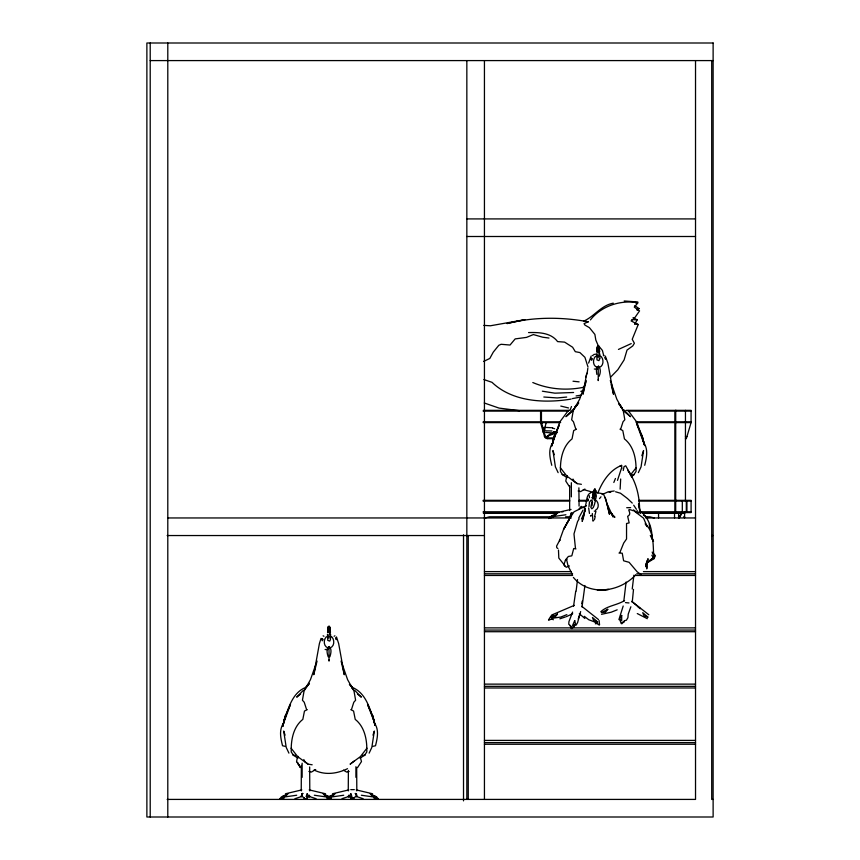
<?xml version="1.0" encoding="UTF-8"?>
<svg xmlns="http://www.w3.org/2000/svg" width="860" height="860" viewBox="0 0 860 860"><rect width="100%" height="100%" fill="white"/><g stroke="black" fill="none" stroke-linecap="round" stroke-linejoin="round"><path stroke-width="1.29" d="M329.939 632.788L329.95 629.499M599.162 352.31L599.173 349.02M301.355 765.292L301.237 790.92M348.386 770.452L348.257 790.92M309.793 790.92L309.654 766.98M356.814 790.92L356.685 767.507M329.004 631.272L329.004 629.058L328.112 632.197M592.83 495.242L593.357 492.156L594.109 491.834L595.303 495.478M594.228 499.391L593.55 494.5L592.454 497.51M598.205 351.762L598.227 348.579L597.324 351.719M594.905 490.952L594.948 488.985L593.497 492.457M330.541 638.41L330.595 634.433L330.036 634.357M592.938 496.779L593.002 493.909M620.673 478.998L620.125 489.146M594.755 496.951L594.841 494.091M652.213 539.306C652.17 529.534 649.289 518.688 641.485 512.173L637.496 512.915L633.497 509.894M594.69 491.071L594.948 488.985L596.12 494.586M675.691 513.356L675.724 410.349M592.346 513.495L592.948 521.106L593.626 520.59M328.982 638.303L328.993 635.271M598.195 357.814L598.205 354.793M623.801 601.291L626.101 582.026M328.971 632.637L329.004 629.058L329.939 634.196M598.184 352.159L598.28 350.622L599.388 351.31M327.778 630.154L329.068 626.284L330.272 630.154M593.282 497.725L593.55 494.5M632.261 602.097L633.497 589.38M599.097 620.533L599.571 624.822M352.697 799.058L354.976 796.983L356.932 796.435L356.384 793.554M328.101 628.757L328.337 626.639L329.058 626.392L329.939 628.757M597.324 348.279L597.549 346.161L598.28 345.913L599.162 348.279M573.566 606.171L575.716 591.304M632.229 589.014L633.895 575.189M576.114 591.1L577.522 579.575M592.518 502.057L591.981 505.809M593.508 492.113L594.4 490.243L595.313 492.296M584.918 585.477L582.026 606.977M644.721 465.292C646.537 457.821 648.547 449.436 643.613 442.513L644.344 444.577L641.99 435.493L636.755 423.969L644.71 445.62M592.905 498.897L593.11 497.402L594.228 498.015M587.154 373.272L587.832 368.273M586.757 373.186L582.962 394.245L585.972 381.797M592.067 500.961L590.831 507.303L591.852 508.83L593.303 507.54L594.539 504.272L596.367 496.016L595.206 494.887M581.768 603.774L582.22 601.151M580.661 611.578L577.608 622.533L576.2 625.059L574.738 625.413L572.04 628.596M633.487 510.818C623.35 507.034 633.766 513.14 627.66 516.322L629.165 522.901L626.542 523.504L626.542 538.994L623.704 543.058L619.866 552.518M584.488 511.861L585.166 508.206L582.177 521.418L584.413 514.226M585.488 505.583C586.928 501.563 586.111 494.274 591.1 492.608M297.538 756.66L296.56 761.562L300.527 767.614L297.334 762.368L300.14 766.97M566.761 476.182L565.772 481.084L569.75 487.136M623.253 470.485L624.038 466.604L625.736 465.787L631.982 477.074L628.617 471.334C636.744 483.148 639.958 497.875 639.561 512.173M621.543 468.044L617.491 480.375M594.464 519.709L595.174 516.677M330.53 639.324L329.724 641.108L327.778 640.378L327.456 634.433L328.015 634.357M599.742 358.846L598.947 360.63L596.99 359.899L596.668 353.954L597.227 353.879M546.143 422.862L544.487 429.129L544.756 427.366L552.561 427.764M652.181 552.077L655.428 555.721L653.976 558.688L646.494 563.236M329.853 656.825C334.314 643.904 323.725 643.904 328.197 656.825M599.065 376.347C603.483 366.812 594.443 361.039 596.861 374.39M583.015 510.087L578.716 518.053L579.092 518.946L577.544 521.633L573.986 533.942L575.447 548.239M328.617 647.193L329.025 647.569L329.348 646.473M597.829 366.715L598.237 367.091L598.56 365.994M329.047 628.144L329.068 626.284M598.947 348.837L599.484 349.601L598.28 345.806L596.99 349.676L597.539 348.837M572.599 612.073L568.922 621.694L568.761 624.338L569.782 624.941L571.341 628.531M321.038 638.389L319.404 643.559L313.75 674.724L317.06 661.039L310.428 679.712L306.235 687.162L309.46 683.539M588.616 363.081L591.142 356.083M586.176 380.539L579.651 399.233L575.458 406.683L578.683 403.06M372.971 735.182L374.337 731.043L371.842 747.383L369.133 753.134M578.232 618.974L579.93 613.803M641.839 455.746L643.559 450.565L641.055 466.905L638.346 472.656M623.188 606.02L618.931 619.522L619.952 620.114L621.264 623.683M327.778 628.735L328.337 626.639L329.713 626.639M327.563 632.261L328.294 627.779L329.025 627.402L329.756 627.779L330.487 632.261M596.99 348.257L597.549 346.161L598.925 346.161M596.775 351.783L597.507 347.3L598.237 346.924L598.968 347.3L599.71 351.783M348.569 795.242L348.708 797.08L349.966 796.983L351.987 799.058M630.875 606.762L628.23 614.126L627.908 617.716L626.381 620.232L624.908 620.587L621.963 623.747M585.746 377.175L586.799 374.24M297.969 756.574L298.183 756.381M567.245 476.193L566.998 475.58M570.126 410.091L571.459 406.522M590.487 515.807L590.841 516.279L591.228 515.258M592.68 497.908L592.981 497.134M585.316 510.614L581.435 518.999M613.825 482.481L615.438 478.493M590.39 319.92C601.333 305.956 620.748 299.635 637.98 302.817L634.271 307.084L639.55 310.89L634.884 317.609L631.089 320.92L638.217 324.542L632.229 339.291L634.39 343.258L632.745 345.957L627.026 350.063L624.102 359.931L617.792 369.768L610.471 377.282M351.493 709.478L353.815 702.233L355.61 700.244L353.922 690.623L353.03 689.204M620.705 429L623.038 421.755L624.822 419.766L623.134 410.145L622.242 408.726M290.003 705.63L282.553 726.098L283.649 722.991C278.715 729.914 280.725 738.299 282.542 745.77L284.95 746.276M593.12 492.221L593.712 490.437L595.077 490.565M290.508 704.447L285.273 715.971L282.714 726.442L285.273 715.971L283.563 722.411C288.164 709.392 291.798 692.687 306.16 687.237L304.171 690.537M597.84 493.06C602.322 481.643 609.708 469.969 621.619 465.389L621.801 468.55M691.064 422.679L691.085 410.349L626.026 410.349M301.118 796.435L302.774 793.393L301.118 796.435L303.064 796.983L305.343 799.058M570.33 515.957L571.997 512.915L570.33 515.957L571.029 516.591M634.777 324.327L637.163 319.856L633.067 317.662M327.778 632.605L328.101 632.057M596.99 352.127L597.313 351.579M548.508 619.92L551.056 615.921L553.324 615.093M543.154 432.344L544.885 429.452L543.66 427.603M681.367 513.356L678.604 517.957L678.604 513.356M679.217 517.957L681.98 513.356M572.717 411.155L575.383 406.758L575.007 407.221M357.513 767.614L361.49 761.562L360.447 757.821M304.687 689.774L309.363 683.291M573.308 410.263L578.587 402.813M279.683 799.058L281.209 797.08M548.895 518.58L550.421 516.591M305.02 689.204L304.128 690.623L302.44 700.244L304.225 702.233L306.558 709.478M574.233 408.726L573.341 410.145L571.653 419.766L573.448 421.755L575.77 429M599.495 498.671L600.989 496.779M306.235 687.162L307.687 684.936L306.224 687.054M575.458 406.683L576.909 404.458L574.706 407.629M594.668 516.215L595.926 511.399L594.271 511.13M327.778 630.079L328.327 629.316M600.817 611.686C607.138 605.698 617.233 605.225 624.564 600.559M366.93 748.2L360.404 756.596L350.106 764.174L354.202 761.046M630.434 475.075L636.142 467.722M578.683 509.518L581.177 506.379L583.359 507.712L585.95 505.981M568.406 410.435L559.742 422.023L551.776 445.62L552.872 442.513C547.928 449.436 549.938 457.821 551.765 465.292M570.922 515.333L570.384 515.925L571.223 515.925M348.73 795.812L348.192 796.403L349.031 796.403L342.043 798.661M334.11 636.239L334.938 635.82M603.322 355.76L604.161 355.341M572.556 409.876L565.934 416.681L571.75 411.94M303.333 690.354L296.711 697.159L300.591 693.999M306.063 799.058L308.084 796.983L309.342 797.08L309.482 795.242M547.723 436.482L550.131 434.182L556.474 432.032M637.324 310.159L639.034 308.568L634.841 305.698M635.701 574.813C620.006 592.056 589.487 596.711 573.384 577.425M597.087 351.31L598.28 350.622M327.875 631.788L329.068 631.1L330.175 631.788M642.635 513.356L684.582 513.356L685.452 511.829M587.047 322.296L584.069 323.629L584.886 325.058L589.412 327.66L594.873 334.4L595.829 340.087L598.022 345.161L602.419 350.439L603.462 354.653M329.606 797.682L326.789 797.682M636.056 303.354L637.787 301.967L624.188 300.978M646.419 563.117L653.363 557.699L651.826 555.248M550.131 434.182L547.143 436.461M631.347 476.687L633.669 474.956L636.013 471.506C636.411 459.853 634.121 446.523 624.435 438.901L622.79 430.57L620.006 429.172M565.321 560.387L566.944 559.172M591.949 497.8L593.851 497.639M360.695 757.617L360.028 758.101L364.457 755.435L366.801 751.984C367.198 740.331 364.898 727.001 355.223 719.379L353.578 711.048L350.794 709.65M586.37 505.68L574.061 511.808L569.331 518.892L563.816 528.663L559.43 540.832L559.903 539.854L556.592 546.089L556.775 547.712L557.861 548.508M597.603 346.268L598.28 345.806M483.546 361.469L489.813 358.448L493.264 352.148L498.8 345.312L501.1 344.29L510.034 345.032L515.172 338.904L526.503 337.389L533.372 334.562L542.703 337.206L548.981 338.044M636.948 309.89L639.034 308.568M634.422 474.505L631.853 474.956M365.21 754.983L362.64 755.435M584.929 489.05L580.618 491.597L578.103 490.963M315.706 769.528L311.406 772.076L308.89 771.442M594.572 490.533L595.313 490.103L596.539 491.243M552.862 517.526L553.442 517.204M284.23 797.682L281.811 798.005M330.681 798.005L331.25 797.682M583.521 321.221C594.26 316.63 600.882 305.45 613.266 303.15M551.636 615.04L574.265 605.365M576.469 429.172L573.684 430.57L572.04 438.901C562.365 446.523 560.075 459.853 560.473 471.506L562.805 474.956L567.192 477.612M307.256 709.65L304.472 711.048L302.827 719.379C293.152 727.001 290.852 740.331 291.25 751.984L293.593 755.435L297.969 758.09M619.931 466.206L621.619 465.389M550.486 518.064L553.732 516.505L565.912 514.764M280.177 799.058L284.52 796.983L296.7 795.242M327.208 799.058L331.541 796.983L343.731 795.242M306.869 798.005L307.558 797.682M354.46 797.682L350.482 797.682M566.278 616.695L572.685 613.707M618.447 349.429L631.24 343.602M602.086 494.586L608.138 491.823L614.233 490.985M548.927 620.135L553.528 618.103L560.838 617.05L566.88 614.631M601.527 614.309L611.137 612.234L617.179 609.826M569.417 565.955L566.192 567.278L558.817 558.075L558.473 550.077M609.213 492.404L610.826 492.135M573.491 626.252L574.2 625.972M623.661 621.436L624.371 621.146M329.81 797.08L331.347 799.058M376.841 797.08L378.368 799.058M545.584 436.923L557.355 432.515M347.526 768.689C337.045 773.828 324.779 775.462 314.094 770.012M597.485 350.955L598.99 350.955M328.273 631.433L329.778 631.433M328.38 626.746L328.993 626.542M559.849 618.802L565.321 617.007M295.012 798.661L302 796.403M572.298 398.631L580.005 397.159M580.812 391.354L583.166 390.676M592.142 500.025L590.874 500.273L589.444 502.262L588.982 506.583M485.094 517.957L489.426 516.806L550.938 516.806M595.464 510.249C599.022 508.561 598.915 503.562 596.625 500.821L594.238 500.101M349.16 771.442L346.644 772.076L343.419 770.162M285.456 793.769L301.828 789.899M332.487 793.769L348.848 789.899M621.146 407.479L621.845 407.737L619.576 404.458L623.167 410.263M352.525 688.118L351.933 687.957M554.635 431.86L551.916 432.892L545.616 432.44M595.346 623.801L597.668 623.274M561.612 511.539L571.04 509.421M373.1 746.276L375.508 745.77C377.325 738.299 379.335 729.914 374.401 722.991L375.121 725.055M542.649 422.604L541.8 423.733L545.369 436.375M584.123 387.161C567.084 390.795 548.906 389.419 532.802 382.528M599.097 367.446C603.709 366.274 604 359.641 601.151 356.502L598.711 355.965M329.875 647.924C334.497 646.752 334.776 640.12 331.928 636.98L329.498 636.443M542.767 430.763L551.98 430.989M593.658 354.524L595.991 354.137M576.082 395.944L581.382 395.116M564.633 474.956L562.053 474.505M295.41 755.435L292.841 754.983M615.588 491.791L620.511 493.242L627.112 498.241M571.062 399.104C544.466 403.447 512.399 401.899 492.017 382.334L483.858 379.55M592.357 497.499L593.11 497.402M597.764 355.965L595.335 356.502C592.486 359.641 592.766 366.274 597.388 367.446M626.703 507.712L630.649 507.637M328.552 636.443L326.112 636.98C323.263 640.12 323.553 646.752 328.176 647.924M566.686 397.062L557.183 397.943L543.81 397.019M583.671 321.145L588.476 321.866C561.709 316.781 533.426 316.878 506.959 323.553L525.03 319.64L490.393 325.779L483.804 325.392M573.599 392.493L554.893 393.171L542.359 391.203M592.325 355.341L593.163 355.76M323.113 635.82L323.94 636.239M594.722 497.951L593.733 497.983L594.561 498.682M528.545 332.583C538.812 332.304 550.873 332.594 557.603 341.603L564.611 342.119L572.609 347.236L575.297 351.675L579.909 352.568L584.918 357.319L588.004 367.026M150.21 60.587L713.123 60.587M466.84 218.913L695.525 218.913M466.84 236.5L695.525 236.5M594.314 369.037L597.367 369.037M483.331 410.349L569.653 410.349M483.159 411.112L540.574 411.112L540.574 421.83L483.159 421.83M568.309 411.112L541.445 411.112L541.445 421.83L560.258 421.83M628.112 411.112L674.853 411.112L674.853 421.83L636.131 421.83M675.724 411.112L691.085 411.112M675.724 421.83L691.085 421.83M483.159 422.604L560.655 422.604M636.131 422.604L674.853 422.604L674.853 500.337L638.905 500.337M675.724 422.604L691.085 422.604L686.312 438.675L685.452 438.675M685.452 436.579L686.936 436.579M554.087 437.901L547.594 437.901A2.257 2.171 0 0 1 545.337 436.385A2.257 2.257 0 0 0 547.594 437.847M547.573 438.675L554.066 438.675M483.105 500.337L569.653 500.337M578.984 500.337L586.971 500.337M675.724 500.337L691.085 500.337L691.085 512.592L640.044 512.592M483.105 501.1L569.653 501.1M578.984 501.1L586.971 501.1M638.905 501.1L674.853 501.1L674.853 511.829L638.905 511.829M675.724 501.1L686.312 501.1L686.312 511.829L675.724 511.829M686.57 501.1L691.085 501.1M483.105 511.829L562.999 511.829M686.57 511.829L691.085 511.829M483.331 512.592L559.032 512.592M483.406 513.356L556.388 513.356M565.643 516.806L569.653 516.806M645.871 516.806L649.891 516.806L654.224 517.957M683.711 516.806L684.582 516.806M167.797 517.957L571.276 517.957M645.838 517.957L695.525 517.957M167.152 535.543L484.438 535.543M711.714 535.543L713.123 535.543M484.438 571.61L571.276 571.61M643.42 571.61L695.525 571.61M484.438 573.803L572.609 573.803M636.744 573.803L695.525 573.803M484.438 575.458L572.609 575.458M635.411 575.458L695.525 575.458M484.438 627.875L695.525 627.875M484.438 630.068L695.525 630.068M484.438 631.713L695.525 631.713M325.101 649.515L328.144 649.515M484.438 684.13L695.525 684.13M484.438 686.334L695.525 686.334M484.438 687.978L695.525 687.978M484.438 740.395L695.525 740.395M484.438 742.599L695.525 742.599M484.438 744.244L695.525 744.244M350.772 789.63L354.309 789.63M376.228 798.005L373.82 797.682M282.22 799.262L284.273 799.262M304.128 799.262L307.02 799.262M326.746 799.262L328.8 799.262M329.24 799.262L331.293 799.262M351.02 799.262L353.922 799.262M373.777 799.262L375.831 799.262M167.152 799.413L695.525 799.413L695.525 60.587M713.123 799.413L711.714 799.413L711.714 60.587M594.206 489.48L594.744 489.48M631.939 319.63L637.163 319.856M618.985 553.044L622.242 553.206L623.618 560.806L629.101 562.3L637.174 571.814L640.872 574.458M625.489 602.613L628.982 602.957M621.941 622.178L623.855 622.361M570.814 626.918L573.684 627.187M580.263 613.825L579.339 613.739L584.875 618.48M573.018 381.227L579.092 381.851M560.795 406.07L568.546 407.973M519.526 410.693L499.047 408.091L484.277 402.996M581.392 484.309L577.565 483.707L574.233 481.353L573.007 479.074M312.18 764.787L308.353 764.185L305.02 761.831L303.795 759.552M575.953 548.906L573.706 548.54L571.825 555.829L568.374 556.463L565.729 559.624L563.805 564.751L564.837 566.224M596.872 492.64L602.451 493.694L603.677 494.64L605.752 498.95L609.461 514.269L607.096 504.014L613.191 517.01L611.116 513.399L614.9 517.29L611.438 513.818M594.389 492.651L583.306 489.533M356.223 789.899L372.595 793.769M361.35 795.242L373.53 796.983L377.863 799.058M309.192 789.899L325.564 793.769M314.319 795.242L326.499 796.983L330.842 799.058M634.615 323.618L638.217 324.542M599.248 353.879L599.807 353.954L599.893 358.373M356.04 796.403L363.038 798.661M316.007 798.661L309.019 796.403L309.858 796.403L309.32 795.812M595.346 622.608L595.958 622.833M552.658 428.205L554.7 428.721M643.484 515.323L645.269 516.14M303.591 797.682L304.279 798.005M353.879 690.537L351.89 687.237C367.026 693.16 370.445 711.07 375.154 724.862M551.625 618.845L553.356 619.759M570.277 625.596L570.922 626.005M647.311 618.705L637.271 613.556M599.001 624.951L595.023 622.092L588.745 619.737L584.295 616.308M553.797 431.559L554.721 432.236M577.157 483.696L566.869 476.117L560.333 467.722M307.944 764.174L297.646 756.596L291.121 748.2M634.508 511.27L643.603 518.214L647.139 526.664L645.172 523.815M624.726 411.94L630.552 416.681L623.93 409.876M357.448 693.999L361.329 697.159L354.707 690.354M627.499 498.563L632.261 503.079M610.407 512.528L611.976 513.839M637.572 606.3L640.345 608.719L631.713 601.323L648.795 614.739M581.726 606.268L598.495 619.555M605.343 356.083L607.859 363.081L613.513 394.245L611.105 384.291M618.609 403.963L621.028 406.683L616.835 399.233L610.299 380.539M349.396 684.442L351.815 687.162L347.623 679.712L341.087 661.017L344.301 674.724L338.646 643.559L336.486 636.927M645.505 523.923C654.868 533.275 652.665 546.809 653.976 558.688L653.363 557.699L646.365 563.332L646.494 567.654L646.989 561.247L648.053 558.688L645.882 566.439L646.989 561.247L646.365 563.332L646.774 568.922L646.666 562.225M628.079 410.435L636.733 422.023L643.699 441.933L641.99 435.493L644.269 444.803M351.89 687.237L352.557 688.107L350.364 684.936L353.352 689.774M558.129 472.656L555.42 466.905L552.926 450.565L554.291 454.704M288.917 753.134L286.208 747.383L283.703 731.043L285.079 735.182M621.758 407.651L621.103 406.758L623.758 411.155M633.68 505.175L636.411 509.292M329.724 629.316L330.272 630.079M619.576 404.458L621.028 406.683M350.364 684.936L351.815 687.162M646.29 516.505L647.591 518.58M604.698 357.255L605.558 359.168L605.472 358.577M599.173 351.579L599.484 352.127M335.486 637.733L336.346 639.646L336.26 639.055M329.95 632.057L330.272 632.605M650.3 535.511L653.525 541.381L651.439 536.962M356.932 796.435L355.266 793.393L356.201 795.242M572.276 574.2L568.084 566.106L566.482 559M652.385 552.84L654.406 557.065M595.002 491.146L595.582 492.457M595.335 494.962L595.604 495.586M638.722 503.756L640.313 513.151L638.496 504.196M598.925 346.644L599.484 348.257M329.713 627.123L330.272 628.735M604.892 497.327L607.654 505.723M637.088 510.41L637.389 511.367M628.004 470.259L628.628 472.301M540.574 422.604L544.541 436.579M589.466 513.442L588.659 507.938M649.236 524.116L649.891 528.04M570.879 513.076L571.062 514.764M301.666 793.554L301.838 795.242M589.293 495.65L589.444 497.704M579.07 506.099L578.887 487.835M598.237 379.4L598.248 380.593L598.227 366.36M329.014 659.878L329.036 661.071L329.014 646.838M598.248 350.676L598.227 348.579L599.151 353.718M597.313 349.02L597.324 351.213M328.101 629.499L328.101 631.692M686.925 501.1L686.925 511.829M685.452 410.349L685.452 501.1M684.582 513.356L684.582 517.957M682.313 501.1L682.313 511.829M675.906 410.349L675.906 411.112M675.906 421.83L675.906 422.604M675.906 500.337L675.906 501.1M675.906 511.829L675.906 512.592M674.53 513.356L674.53 517.957M658.556 513.356L658.556 517.957M571.352 482.718L571.352 496.865M569.653 485.588L569.653 510.485M484.438 60.587L484.438 799.413M468.248 535.543L468.248 799.413M466.84 60.587L466.84 799.413M463.518 534.78L463.518 800.875M355.911 766.712L355.911 777.343M302.139 763.196L302.139 777.343M167.797 43L167.797 817M150.21 43L150.21 817M547.562 438.589A3.096 3.096 0 0 1 544.434 436.493M322.833 639.356C322.221 643.807 321.178 636.26 322.833 639.356M592.056 358.878C591.443 363.329 590.401 355.771 592.056 358.878M307.181 793.769L306.106 796.618L308.589 795.898L307.181 793.769M588.337 500.176C587.552 503.487 587.627 495.844 588.337 500.176M621.694 615.47L621.694 620.511L619.748 618.458L621.694 615.47M553.657 438.471L551.937 445.964L554.496 435.493L559.204 425.119L552.776 441.933L554.496 435.493L553.657 438.471M574.706 620.597L572.567 625.446L575.523 623.855L574.706 620.597M569.363 519.182L563.784 529.083L569.363 519.182M350.858 793.769L349.461 795.898L351.944 796.618L350.858 793.769M557.474 614.126L555.227 616.942L551.099 617.426L557.474 614.126M607.773 609.31L605.526 612.126L601.387 612.61L607.773 609.31M287.82 793.769L286.068 795.898L281.994 796.618L287.82 793.769M557.043 513.291L555.28 515.419L551.217 516.14L557.043 513.291M334.852 793.769L333.089 795.898L329.025 796.618L324.962 795.898L323.199 793.769L329.025 796.618L334.852 793.769M605.042 589.67L597.313 590.132L608.59 589.476L605.042 589.67M713.123 43L146.877 43L146.877 817L713.123 817L713.123 43M376.046 796.618L371.982 795.898L370.219 793.769L376.046 796.618M647.87 617.082L643.968 615.824L642.742 612.675L647.87 617.082M597.571 621.887L593.669 620.64L592.443 617.491L597.571 621.887M372.767 715.971L367.542 704.447L374.487 722.411L372.767 715.971L375.046 725.281L372.767 715.971"/></g></svg>
